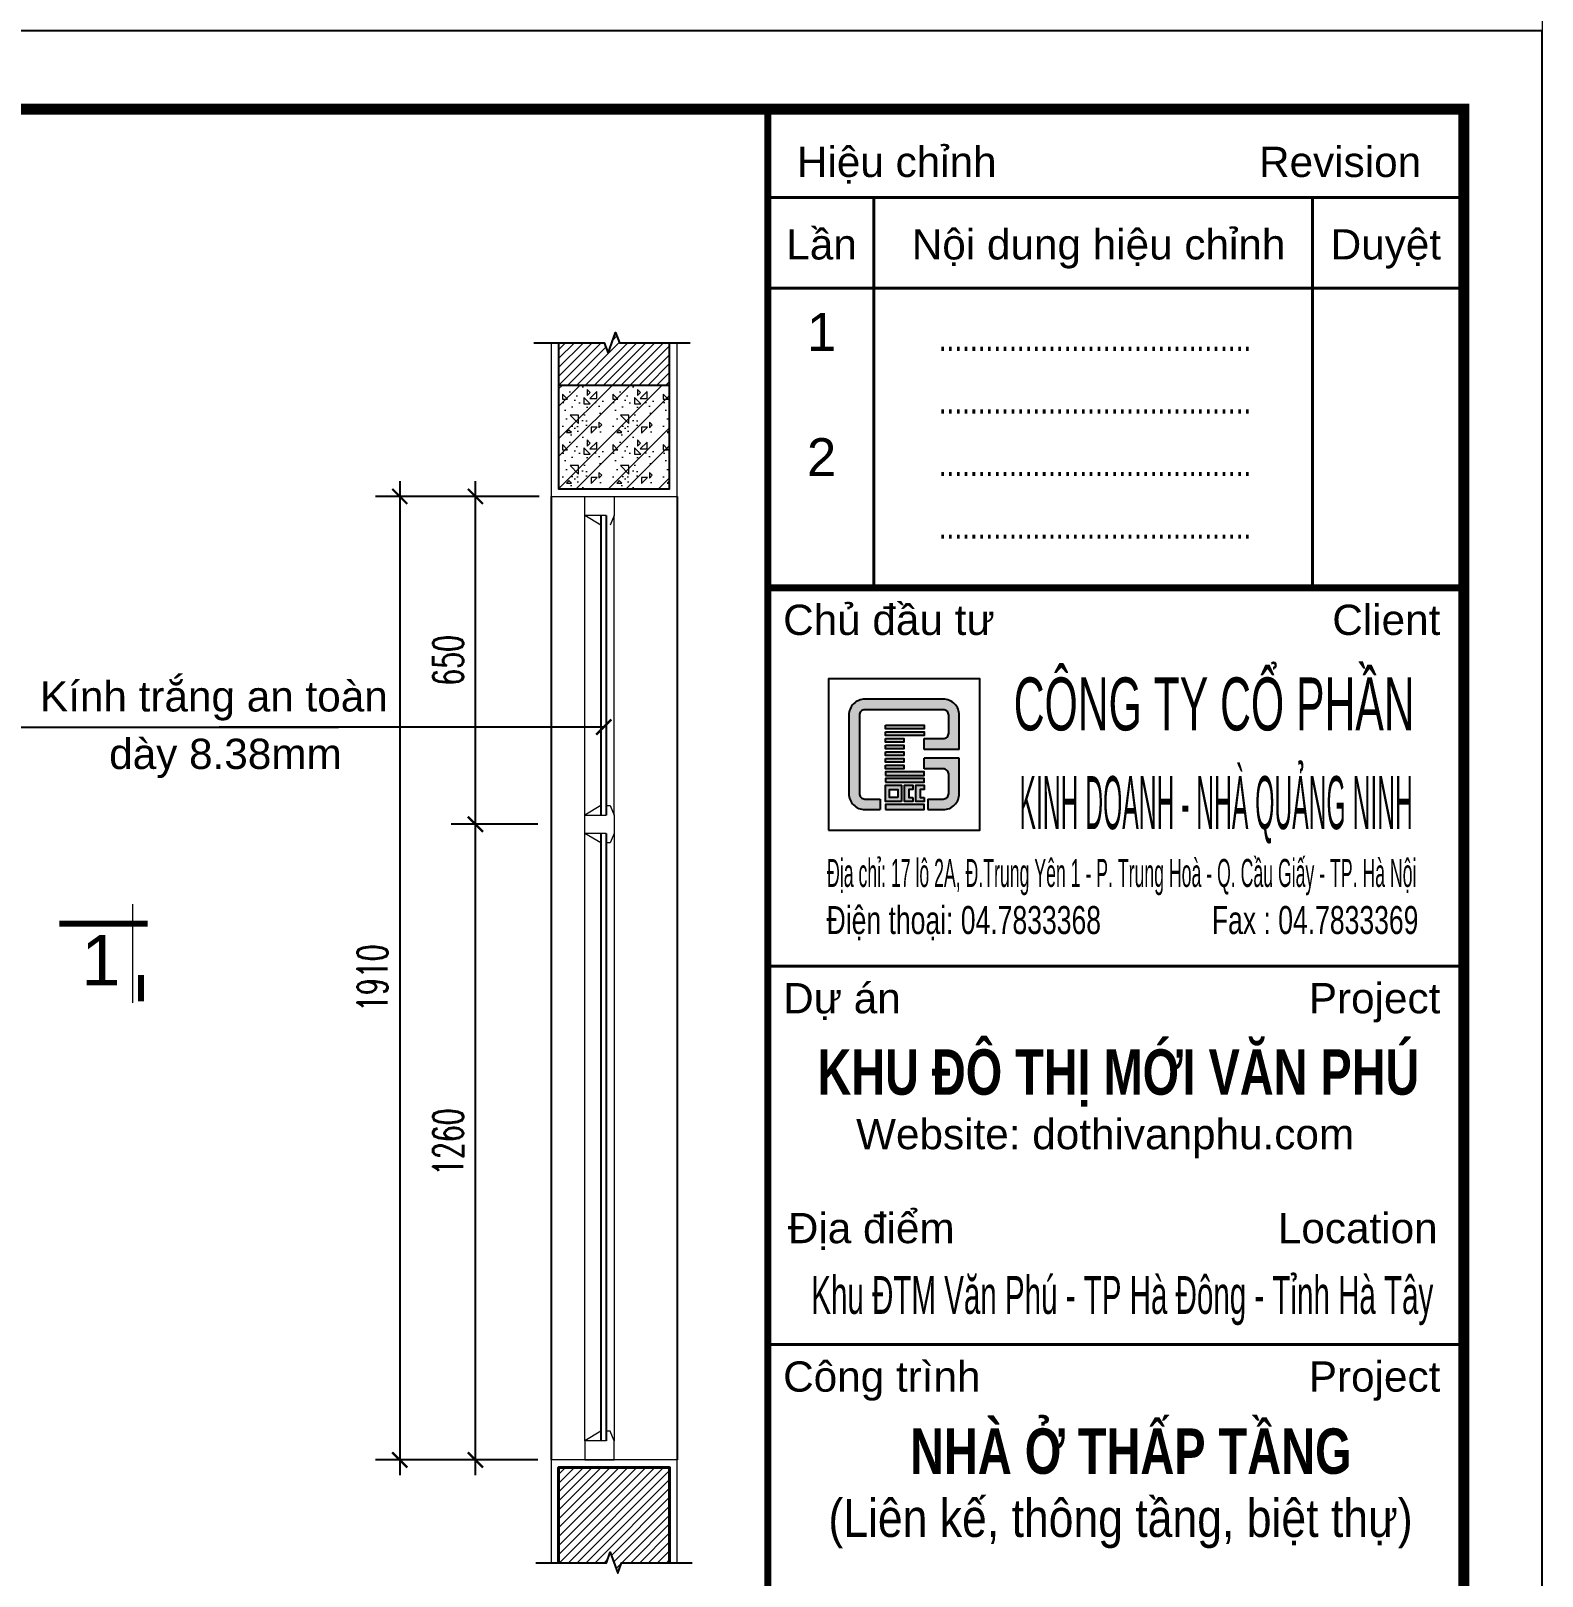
# Model space of a CAD drawing. Header units: millimetres. Extents: x -229618 to 2906, y -178063 to 96806.
# Drawn here: x -10740 to -7743, y -68948 to -65885 of the extents above; entities that cross this region are included whole.
import ezdxf
from ezdxf.enums import TextEntityAlignment as Align
from ezdxf.xclip import XClip

# ---------------------------------------------------------------- set-up
doc = ezdxf.new("R2010")
doc.units = ezdxf.units.MM
doc.header["$LTSCALE"] = 200
doc.header["$MEASUREMENT"] = 0
doc.header["$XCLIPFRAME"] = 0
doc.header["$PDMODE"] = 3
doc.header["$PDSIZE"] = 50
doc.layers.get('0').update_dxf_attribs({"color": 95, "linetype": 'CONTINUOUS'})
doc.layers.get('DEFPOINTS').update_dxf_attribs({"linetype": 'CONTINUOUS'})
for name, color, linetype, lineweight in [('cat', 1, 'CONTINUOUS', 40), ('hatch', 250, 'CONTINUOUS', 5), ('nho', 252, 'CONTINUOUS', 15), ('thay', 7, 'CONTINUOUS', 18)]:
    doc.layers.add(name, color=color, linetype=linetype, lineweight=lineweight)
for name, color, linetype in [('COT', 2, 'CONTINUOUS'), ('CUA', 145, 'CONTINUOUS'), ('DIM', 251, 'CONTINUOUS'), ('KHUNGTEN', 7, 'CONTINUOUS'), ('TEXT', 33, 'CONTINUOUS')]:
    doc.layers.add(name, color=color, linetype=linetype)
doc.layers.add('in', color=203, linetype='CONTINUOUS', lineweight=5, plot=False)
doc.styles.add('Aria H B iso', font='Vharialb_0.ttf')
doc.styles.add('Aria H iso', font='Vharial_0.ttf')
doc.styles.add('Arial iso', font='vnarial_0.ttf')
doc.styles.add('Arial N  iso', font='vnarialn_0.ttf')
doc.styles.add('khung', font='Vhcentn_0.ttf')
doc.styles.add('NHO2', font='vncc-rms.shx', dxfattribs={"width": 0.65})
doc.styles.add('Scale', font='vnsimli.shx', dxfattribs={"width": 0.65, "bigfont": 'bigfont.shx'})
doc.dimstyles.new('Scale', dxfattribs={"dimscale": 75, "dimtxt": 2, "dimasz": 1, "dimexe": 1.6, "dimexo": 0, "dimgap": 0.8, "dimtad": 1, "dimdec": 0, "dimzin": 0, "dimdsep": 46, "dimtxsty": 'Scale', "dimblk": 'ARCHTICK', "dimcen": 0.1, "dimdle": 1, "dimclrd": 256, "dimclre": 256, "dimclrt": 3, "dimadec": 0, "dimazin": 0, "dimtfac": 1, "dimtdec": 0, "dimtix": 1, "dimtmove": 2, "dimatfit": 3, "dimldrblk": 'ARCHTICK', "dimfxl": 0, "dimtolj": 1, "dimtzin": 0, "dimarcsym": 0})

# ---------------------------------------------------------------- blocks, each defined once
blk = doc.blocks.new('LO GO NHA QUANG NINH')
at = {"layer": 'hatch', "lineweight": -2}
for points in [[(865, 759, 0.414214), (759, 865), (241, 865, 0.414214), (135, 759), (135, 500), (205, 500), (205, 759, -0.414214), (241, 795), (759, 795, -0.414214), (795, 759), (795, 640, -0.414214), (759, 604), (632, 604), (632, 533), (865, 533)], [(342, 205), (241, 205, -0.414214), (205, 241), (205, 500), (135, 500), (135, 241, 0.414214), (241, 135), (342, 135)], [(865, 474), (632, 474), (632, 404), (759, 404, -0.414214), (795, 368), (795, 241, -0.414214), (759, 205), (658, 205), (658, 135), (759, 135, 0.414214), (865, 241)]]:
    blk.add_hatch(color=32, dxfattribs=at).paths.add_polyline_path(points)
h = blk.add_hatch(color=32, dxfattribs=at)
h.paths.add_polyline_path([(378, 428), (499, 428), (499, 404), (378, 404)])
h.paths.add_polyline_path([(378, 472), (499, 472), (499, 448), (378, 448)])
h.paths.add_polyline_path([(378, 516), (499, 516), (499, 492), (378, 492)])
h.paths.add_polyline_path([(378, 560), (499, 560), (499, 536), (378, 536)])
h.paths.add_polyline_path([(378, 604), (499, 604), (499, 580), (378, 580)])
h.paths.add_polyline_path([(378, 648), (632, 648), (632, 624), (378, 624)])
h.paths.add_polyline_path([(378, 692), (632, 692), (632, 668), (378, 668)])
h = blk.add_hatch(color=32, dxfattribs=at)
h.paths.add_polyline_path([(378, 316), (632, 316), (632, 340), (378, 340)])
h.paths.add_polyline_path([(378, 360), (632, 360), (632, 384), (378, 384)])
h.paths.add_polyline_path([(632, 216), (632, 188), (578, 188), (578, 296), (632, 296), (632, 268), (606, 268), (606, 216)])
h.paths.add_polyline_path([(558, 216), (558, 188), (503, 188), (503, 296), (558, 296), (558, 268), (532, 268), (532, 216)])
h.paths.add_polyline_path([(458, 216), (403, 216), (403, 268), (458, 268)], flags=16)
h.paths.add_polyline_path([(483, 188), (378, 188), (378, 296), (483, 296)])
h.paths.add_polyline_path([(378, 135), (632, 135), (632, 168), (378, 168)])
for p, q in [((632, 533), (632, 604)), ((865, 533), (632, 533)), ((865, 474), (632, 474)), ((632, 404), (632, 474)), ((342, 205), (342, 135)), ((658, 205), (658, 135))]:
    blk.add_line(p, q, dxfattribs=at)
for points in [[(865, 533), (865, 759, 0.414214), (759, 865), (241, 865, 0.414214), (135, 759), (135, 241, 0.414214), (241, 135), (342, 135)], [(632, 604), (759, 604, 0.414214), (795, 640), (795, 759, 0.414214), (759, 795), (241, 795, 0.414214), (205, 759), (205, 241, 0.414214), (241, 205), (342, 205)], [(658, 135), (759, 135, 0.414214), (865, 241), (865, 474)], [(658, 205), (759, 205, 0.414214), (795, 241), (795, 368, 0.414214), (759, 404), (632, 404)]]:
    blk.add_lwpolyline(points, format="xyb", dxfattribs=at)
for points in [[(378, 692), (632, 692), (632, 668), (378, 668)], [(378, 648), (632, 648), (632, 624), (378, 624)], [(378, 604), (499, 604), (499, 580), (378, 580)], [(378, 560), (499, 560), (499, 536), (378, 536)], [(378, 516), (499, 516), (499, 492), (378, 492)], [(378, 472), (499, 472), (499, 448), (378, 448)], [(378, 428), (499, 428), (499, 404), (378, 404)], [(378, 360), (632, 360), (632, 384), (378, 384)], [(378, 316), (632, 316), (632, 340), (378, 340)], [(483, 188), (378, 188), (378, 296), (483, 296)], [(458, 216), (403, 216), (403, 268), (458, 268)], [(378, 135), (632, 135), (632, 168), (378, 168)]]:
    blk.add_lwpolyline(points, close=True, dxfattribs=at)
for points in [[(558, 216), (558, 188), (503, 188), (503, 296), (558, 296), (558, 268), (532, 268), (532, 216), (558, 216)], [(632, 216), (632, 188), (578, 188), (578, 296), (632, 296), (632, 268), (606, 268), (606, 216), (632, 216)]]:
    blk.add_lwpolyline(points, dxfattribs=at)
at = {"layer": 'thay', "lineweight": -2}
blk.add_lwpolyline([(0, 0), (1000, 0), (1000, 1000), (0, 1000)], close=True, dxfattribs=at)
blk = doc.blocks.new('KhungA3')
at = {"layer": 'DEFPOINTS', "color": 8}
blk.add_lwpolyline([(-3.74, 3.81), (416.31, 3.81), (416.31, 300.81), (-3.74, 300.81)], close=True, dxfattribs=at)
at = {"layer": 'KHUNGTEN', "color": 4}
for points, const_width in [([(7.54, 8.99), (411.13, 8.99), (411.13, 295.64), (7.54, 295.64)], 0.724), ([(365.13, 295.64), (411.13, 295.64), (411.13, 8.99), (365.13, 8.99)], 0.466)]:
    blk.add_lwpolyline(points, close=True, dxfattribs=dict(at, const_width=const_width))
at = {"layer": 'KHUNGTEN', "color": 8, "const_width": 0.207}
for points in [[(365.13, 289.81), (411.13, 289.81)], [(372.13, 289.81), (372.13, 264.01)], [(401.13, 289.81), (401.13, 264.01)], [(365.13, 283.81), (411.13, 283.81)], [(365.13, 239.01), (411.13, 239.01)], [(365.13, 214.01), (411.13, 214.01)]]:
    blk.add_lwpolyline(points, dxfattribs=at)
at = {"layer": 'KHUNGTEN', "color": 4, "const_width": 0.466}
blk.add_lwpolyline([(365.13, 264.01), (411.13, 264.01)], dxfattribs=at)
at = {"layer": 'KHUNGTEN'}
blk.add_lwpolyline([(369.13, 248.01), (379.13, 248.01), (379.13, 258.01), (369.13, 258.01)], close=True, dxfattribs=at)
at = {"layer": 'DIM', "linetype": 'Continuous', "xscale": 0.009999999999999998, "yscale": 0.009999999999999998, "zscale": 0.009999999999999992}
blk.add_blockref('LO GO NHA QUANG NINH', (369.13, 248.01), dxfattribs=at)
at = {"layer": 'KHUNGTEN', "color": 8, "style": 'Arial iso'}
for s, height, width, p in [('HiÖu chØnh', 2, 1, (367.05, 291.16)), ('Chñ ®Çu t\xad', 2, 1, (366.14, 260.9)), ('§iÖn tho¹i: 04.7833368', 1.8479, 0.679517, (369.01, 241.14)), ('Dù ¸n', 2, 1, (366.14, 235.9)), ('Website: dothivanphu.com', 2, 1, (370.96, 226.92)), ('§Þa ®iÓm', 2, 1, (366.45, 220.71)), ('C«ng tr×nh', 2, 1, (366.14, 210.9))]:
    blk.add_text(s, height=height, dxfattribs=dict(at, width=width)).set_placement(p)
for s, height, width, p in [('Revision', 2, 1, (408.31, 291.16)), ('Client', 2, 1, (409.58, 260.9)), ('Fax : 04.7833369', 1.8479, 0.679517, (408.13, 241.14)), ('Project', 2, 1, (409.58, 235.9)), ('Location', 2, 1, (409.4, 220.71)), ('Project', 2, 1, (409.58, 210.9))]:
    blk.add_text(s, height=height, dxfattribs=dict(at, width=width)).set_placement(p, align=Align.RIGHT)
at = {"layer": 'KHUNGTEN', "color": 8, "style": 'Arial iso', "width": 1}
for s, p in [('LÇn', (368.68, 286.71)), ('Néi dung hiÖu chØnh', (386.99, 286.71)), ('DuyÖt', (405.98, 286.71))]:
    blk.add_text(s, height=2, dxfattribs=at).set_placement(p, align=Align.MIDDLE_CENTER)
at = {"layer": 'KHUNGTEN', "color": 8}
for s, height, style, width, p in [('1', 2.5, 'Arial N  iso', 1, (368.68, 279.67)), ('........................................', 1.738, 'NHO2', 0.8, (386.75, 279.67)), ('........................................', 1.738, 'NHO2', 0.8, (386.75, 275.53)), ('2', 2.5, 'Arial N  iso', 1, (368.68, 271.4)), ('........................................', 1.738, 'NHO2', 0.8, (386.75, 271.4)), ('........................................', 1.738, 'NHO2', 0.8, (386.75, 267.26))]:
    blk.add_text(s, height=height, dxfattribs=dict(at, style=style, width=width)).set_placement(p, align=Align.CENTER)
at = {"layer": 'KHUNGTEN', "style": 'khung'}
for s, width, p, p2 in [('c«ng ty cæ phÇn', 0.567651, (381.38, 254.59), (407.88, 254.59)), ('KINH DOANH - NHµ QU¶NG NINH', 0.310766, (381.76, 248.07), (407.76, 248.07))]:
    blk.add_text(s, height=3.5, dxfattribs=dict(at, width=width)).set_placement(p, p2, align=Align.FIT)
at = {"layer": 'KHUNGTEN', "color": 8, "style": 'Arial iso', "width": 0.452509}
blk.add_text('§Þa chØ: 17 l« 2A, §.Trung Yªn 1 - P. Trung Hoµ - Q. CÇu GiÊy - TP. Hµ Néi', height=1.8479, dxfattribs=at).set_placement((369.04, 244.25), (408, 244.25), align=Align.FIT)
at = {"layer": 'KHUNGTEN', "color": 7}
for s, height, style, width, p, p2 in [('KHU §¤ THÞ MíI V¡N PHó', 3, 'Aria H B iso', 0.742905, (368.41, 230.52), (408.19, 230.52)), ('Khu §TM V¨n Phó - TP Hµ §«ng - TØnh Hµ T©y', 2.5, 'Arial iso', 0.558949, (368, 216.04), (409.11, 216.04)), ('nhµ ë thÊp tÇng ', 3, 'Aria H B iso', 0.745677, (374.53, 205.47), (404.57, 205.47)), ('(Liªn kÕ, th«ng tÇng, biÖt thù)', 2.5, 'Arial iso', 0.850064, (369.13, 201.3), (407.75, 201.3))]:
    blk.add_text(s, height=height, dxfattribs=dict(at, style=style, width=width)).set_placement(p, p2, align=Align.FIT)
blk = doc.blocks.new('A$C24E10B77')
at = {"linetype": 'Continuous'}
blk.add_line((57, 26), (38, 58), dxfattribs=at)
at = {"ltscale": 0.5}
blk.add_lwpolyline([(0, 58), (0, 0), (38, 0), (57, 8), (57, 16), (38, 16), (38, 58)], close=True, dxfattribs=at)
blk = doc.blocks.new('cactn')
at = {"layer": 'thay', "ltscale": 600}
blk.add_line((-9225, 9972), (-9225, -2458), dxfattribs=at)
at = {"layer": 'thay', "ltscale": 600, "const_width": 762}
for points in [[(-10263, 9771), (-10263, 6486)], [(0, 0), (-11114, 0)]]:
    blk.add_lwpolyline(points, dxfattribs=at)
at = {"layer": 'TEXT', "style": 'Aria H iso'}
blk.add_attdef('A', text='', height=6350, dxfattribs=at).set_placement((-4573, 4581), align=Align.MIDDLE_CENTER)
blk = doc.blocks.new('_ArchTick')
at = {"color": 0, "linetype": 'ByBlock', "const_width": 0.15}
blk.add_lwpolyline([(-0.5, -0.5), (0.5, 0.5)], dxfattribs=at)
blk = doc.blocks.new('*D583')
at = {"layer": 'DEFPOINTS', "color": 0, "linetype": 'Continuous'}
for p in [(-9858.3, -67457.7), (-9734.4, -67457.7), (-9734.4, -68717.7)]:
    blk.add_point(p, dxfattribs=at)
at = {"layer": 'DIM', "linetype": 'Continuous', "lineweight": -2}
for p, q in [((-9858.3, -68747.7), (-9858.3, -67427.7)), ((-9734.4, -67457.7), (-9906.3, -67457.7)), ((-9734.4, -68717.7), (-9906.3, -68717.7))]:
    blk.add_line(p, q, dxfattribs=at)
at = {"layer": 'DIM', "linetype": 'Continuous', "lineweight": -2, "xscale": 30, "yscale": 30, "zscale": 30}
for p, rotation in [((-9858.3, -67457.7), 90), ((-9858.3, -68717.7), 270)]:
    blk.add_blockref('_ArchTick', p, dxfattribs=dict(at, rotation=rotation))
at = {"layer": 'DIM', "color": 3, "linetype": 'Continuous', "insert": (-9912.3, -68087.7), "char_height": 60, "attachment_point": 5, "rotation": 90, "style": 'Scale'}
blk.add_mtext('\\A1;1260', dxfattribs=at)
blk = doc.blocks.new('*D584')
at = {"layer": 'DEFPOINTS', "color": 0, "linetype": 'Continuous'}
for p in [(-9858.3, -66807.7), (-9731.7, -66807.7), (-9734.4, -67457.7)]:
    blk.add_point(p, dxfattribs=at)
at = {"layer": 'DIM', "linetype": 'Continuous', "lineweight": -2}
for p, q in [((-9858.3, -67487.7), (-9858.3, -66777.7)), ((-9731.7, -66807.7), (-9906.3, -66807.7)), ((-9734.4, -67457.7), (-9906.3, -67457.7))]:
    blk.add_line(p, q, dxfattribs=at)
at = {"layer": 'DIM', "linetype": 'Continuous', "lineweight": -2, "xscale": 30, "yscale": 30, "zscale": 30}
for p, rotation in [((-9858.3, -66807.7), 90), ((-9858.3, -67457.7), 270)]:
    blk.add_blockref('_ArchTick', p, dxfattribs=dict(at, rotation=rotation))
at = {"layer": 'DIM', "color": 3, "linetype": 'Continuous', "insert": (-9912.3, -67132.7), "char_height": 60, "attachment_point": 5, "rotation": 90, "style": 'Scale'}
blk.add_mtext('\\A1;650', dxfattribs=at)
blk = doc.blocks.new('*D585')
at = {"layer": 'DEFPOINTS', "color": 0, "linetype": 'Continuous'}
for p in [(-9731.7, -66807.7), (-10008.3, -68717.7), (-9734.4, -68717.7)]:
    blk.add_point(p, dxfattribs=at)
at = {"layer": 'DIM', "linetype": 'Continuous', "lineweight": -2}
for p, q in [((-10008.3, -66777.7), (-10008.3, -68747.7)), ((-9731.7, -66807.7), (-10056.3, -66807.7)), ((-9734.4, -68717.7), (-10056.3, -68717.7))]:
    blk.add_line(p, q, dxfattribs=at)
at = {"layer": 'DIM', "linetype": 'Continuous', "lineweight": -2, "xscale": 30, "yscale": 30, "zscale": 30}
for p, rotation in [((-10008.3, -66807.7), 90), ((-10008.3, -68717.7), 270)]:
    blk.add_blockref('_ArchTick', p, dxfattribs=dict(at, rotation=rotation))
at = {"layer": 'DIM', "color": 3, "linetype": 'Continuous', "insert": (-10062.3, -67762.7), "char_height": 60, "attachment_point": 5, "rotation": 90, "style": 'Scale'}
blk.add_mtext('\\A1;1910', dxfattribs=at)

msp = doc.modelspace()

# ---------------------------------------------------------------- hatches: boundary and pattern name
at = {"layer": 'hatch', "linetype": 'Continuous'}
h = msp.add_hatch(dxfattribs=at)
h.set_pattern_fill('ANSI31', color=256, scale=100, style=0)
h.set_pattern_definition([(45, (-9693.334, -66587.682), (-8.83883, 8.83883), [])])
h.paths.add_polyline_path([(-9602.7, -66503.2), (-9693.3, -66503.2), (-9693.3, -66587.7), (-9473.3, -66587.7), (-9473.3, -66503.2), (-9572.7, -66503.2), (-9580.2, -66482.6), (-9595.2, -66523.8)])
h = msp.add_hatch(dxfattribs=at)
h.set_pattern_fill('BT', color=256, scale=100, style=0)
h.set_pattern_definition([(0, (-9610.04, -66779.85), (0, 100), [0, -100]), (0, (-9680.68, -66736.62), (0, 100), [0, -100]), (0, (-9677.55, -66754.22), (0, 100), [0, -100]), (0, (-9642.33, -66746.01), (0, 100), [0, -100]), (0, (-9661.31, -66717.25), (0, 100), [0, -100]), (0, (-9666.4, -66729.97), (0, 100), [0, -100]), (0, (-9657.4, -66708.64), (0, 100), [0, -100]), (0, (-9671.29, -66700.23), (0, 100), [0, -100]), (0, (-9652.11, -66722.14), (0, 100), [0, -100]), (0, (-9684.21, -66721.75), (0, 100), [0, -100]), (0, (-9620.22, -66721.36), (0, 100), [0, -100]), (0, (-9605.73, -66718.62), (0, 100), [0, -100]), (0, (-9613.17, -66728.79), (0, 100), [0, -100]), (0, (-9611.02, -66742.49), (0, 100), [0, -100]), (0, (-9637.05, -66730.55), (0, 100), [0, -100]), (0, (-9637.83, -66758.14), (0, 100), [0, -100]), (0, (-9637.83, -66766.74), (0, 100), [0, -100]), (0, (-9685.19, -66768.7), (0, 100), [0, -100]), (0, (-9645.66, -66756.96), (0, 100), [0, -100]), (0, (-9645.26, -66790.22), (0, 100), [0, -100]), (0, (-9656.03, -66768.9), (0, 100), [0, -100]), (0, (-9655.24, -66778.68), (0, 100), [0, -100]), (0, (-9668.16, -66785.92), (0, 100), [0, -100]), (0, (-9661.51, -66772.61), (0, 100), [0, -100]), (0, (-9666.2, -66768.51), (0, 100), [0, -100]), (45, (-9613.34, -66771.58), (0, 100), [8, -133.421]), (135, (-9607.685, -66765.92), (-100, 0), [8, -133.421]), (270, (-9613.34, -66760.26), (100, -2e-14), [11.314, -88.686]), (180, (-9616.81, -66770.3), (-1e-14, -100), [12, -88]), (270, (-9628.81, -66770.3), (100, -2e-14), [12, -88]), (45, (-9628.814, -66782.304), (0, 100), [16.97, -124.45]), (90, (-9653.82, -66763.39), (-100, 6e-15), [16.8, -83.2]), (180, (-9653.82, -66746.59), (-1e-14, -100), [16.8, -83.2]), (315, (-9670.62, -66746.59), (100, -2e-14), [23.76, -117.663]), (135, (-9668.05, -66781.37), (-100, 0), [7, -134.421]), (225, (-9673, -66776.42), (-1e-14, -100), [7, -134.421]), (0, (-9677.95, -66781.37), (0, 100), [9.9, -90.1]), (0, (-9631.5, -66713.76), (0, 100), [13.75, -86.25]), (90, (-9617.75, -66713.76), (-100, 6e-15), [13.75, -86.25]), (225, (-9617.75, -66700.014), (-1e-14, -100), [19.445, -121.976]), (270, (-9643.06, -66711.77), (100, -2e-14), [12.5, -87.5]), (0, (-9643.06, -66724.27), (0, 100), [12.5, -87.5]), (135, (-9630.56, -66724.27), (-100, 0), [17.678, -123.744]), (45, (-9636.7, -66707.92), (0, 100), [8.5, -132.92]), (135, (-9630.69, -66701.91), (-100, 0), [8.5, -132.92]), (270, (-9636.7, -66695.9), (100, -2e-14), [12.02, -87.98]), (135, (-9675.97, -66715.12), (-100, 0), [14.142, -127.28]), (0, (-9685.97, -66715.12), (0, 100), [10, -90]), (270, (-9685.97, -66705.12), (100, -2e-14), [10, -90]), (45, (-9693.334, -66792.68), (-49.497, 49.497), []), (45, (-9658.334, -66792.68), (-49.497, 49.497), [])])
h.paths.add_polyline_path([(-9473.3, -66587.7), (-9693.3, -66587.7), (-9693.3, -66792.7), (-9473.3, -66792.7)])
h = msp.add_hatch(dxfattribs=at)
h.set_pattern_fill('ANSI31', color=256, scale=100, style=0)
h.set_pattern_definition([(45, (-9693.334, -69117.69), (-8.83883, 8.83883), [])])
h.paths.add_polyline_path([(-9693.3, -68921.5), (-9598.3, -68921.5), (-9590.8, -68900.8), (-9575.8, -68942.1), (-9568.3, -68921.5), (-9473.3, -68921.5), (-9473.3, -68732.7), (-9693.3, -68732.7)])

# ---------------------------------------------------------------- linework, layer by layer
at = {"layer": 'cat', "linetype": 'Continuous'}
msp.add_lwpolyline([(-9473.3, -68921.5), (-9473.3, -68732.7), (-9693.3, -68732.7), (-9693.3, -68921.5)], dxfattribs=at)
at = {"layer": 'COT', "linetype": 'Continuous'}
msp.add_line((-9473.3, -66587.7), (-9693.3, -66587.7), dxfattribs=at)
msp.add_lwpolyline([(-9693.3, -66503.2), (-9693.3, -66792.7), (-9473.3, -66792.7), (-9473.3, -66503.2)], dxfattribs=at)
at = {"layer": 'CUA', "ltscale": 0.5}
for p, q in [((-9708.3, -66807.7), (-9708.3, -68717.7)), ((-9458.3, -66807.7), (-9458.3, -68717.7)), ((-9609.3, -66845.7), (-9609.3, -67439.7)), ((-9599.3, -66845.7), (-9599.3, -67439.7))]:
    msp.add_line(p, q, dxfattribs=at)
at = {"layer": 'CUA', "linetype": 'Continuous'}
for p, q in [((-9609.3, -67475.7), (-9609.3, -68679.7)), ((-9599.3, -67475.7), (-9599.3, -68679.7))]:
    msp.add_line(p, q, dxfattribs=at)
at = {"layer": 'CUA'}
for points in [[(-9742.7, -66503.2), (-9602.7, -66503.2), (-9595.2, -66523.8), (-9580.2, -66482.6), (-9572.7, -66503.2), (-9432.7, -66503.2)], [(-9738.3, -68921.5), (-9598.3, -68921.5), (-9590.8, -68900.8), (-9575.8, -68942.1), (-9568.3, -68921.5), (-9428.3, -68921.5)]]:
    msp.add_lwpolyline(points, dxfattribs=at)
at = {"layer": 'hatch', "linetype": 'Continuous'}
for points in [[(-9708.3, -66503.2), (-9708.3, -66807.7), (-9458.3, -66807.7), (-9458.3, -66503.2)], [(-9458.3, -68921.5), (-9458.3, -68717.7), (-9708.3, -68717.7), (-9708.3, -68921.5)]]:
    msp.add_lwpolyline(points, dxfattribs=at)
at = {"layer": 'in', "linetype": 'Continuous'}
for points in [[(-20344.3, -56974.9), (-7743, -56974.9), (-7743, -65884.9), (-20344.3, -65884.9)], [(-20344.3, -65884.9), (-7743, -65884.9), (-7743, -74794.9), (-20344.3, -74794.9)]]:
    msp.add_lwpolyline(points, close=True, dxfattribs=at)
at = {"layer": 'nho', "linetype": 'Continuous'}
for p, q in [((-9641.3, -67439.7), (-9641.3, -66845.7)), ((-9583.3, -67439.7), (-9583.3, -66845.7)), ((-9641.3, -68679.7), (-9641.3, -67475.7)), ((-9583.3, -67475.7), (-9583.3, -68679.7))]:
    msp.add_line(p, q, dxfattribs=at)
at = {"layer": 'thay', "ltscale": 0.5}
for p, q in [((-9609.3, -67420.7), (-9641.3, -67439.7)), ((-9609.3, -67494.7), (-9641.3, -67475.7)), ((-9609.3, -68660.7), (-9641.3, -68679.7))]:
    msp.add_line(p, q, dxfattribs=at)
msp.add_lwpolyline([(-9599.3, -67439.7), (-9599.3, -67420.7), (-9591.3, -67420.7), (-9583.3, -67439.7), (-9583.3, -67475.7), (-9591.3, -67494.7), (-9599.3, -67494.7), (-9599.3, -67475.7), (-9641.3, -67475.7), (-9641.3, -67439.7), (-9599.3, -67439.7)], dxfattribs=at)
msp.add_lwpolyline([(-9641.3, -68717.7), (-9583.3, -68717.7), (-9583.3, -68679.7), (-9591.3, -68660.7), (-9599.3, -68660.7), (-9599.3, -68679.7), (-9641.3, -68679.7)], close=True, dxfattribs=at)

# ---------------------------------------------------------------- block references
at = {"layer": 'DIM', "linetype": 'Continuous'}
ref = msp.add_blockref('cactn', (-10683.2, -67654.5), dxfattribs=dict(at, xscale=0.015748031437397, yscale=0.015748031437397, zscale=0.0157480314960628, rotation=180))
ref.add_attrib('A', '1', dxfattribs={"layer": 'TEXT', "height": 100, "style": 'Aria H iso'}).set_placement((-10600.8, -67727), align=Align.MIDDLE_CENTER)
at = {"layer": 'KHUNGTEN', "xscale": 30, "yscale": 30, "zscale": 30.00000000000154}
msp.add_blockref('KhungA3', (-20232.2, -74909.3), dxfattribs=at)
at = {"layer": 'thay', "ltscale": 0.5}
ref = msp.add_blockref('A$C24E10B77', (-9583.3, -66807.7), dxfattribs=dict(at, xscale=-1, rotation=90))
XClip(ref).set_block_clipping_path([(-99.4431714202, -301.7331478338), (56.9999999999, 210.1718615403)])

# ---------------------------------------------------------------- texts
at = {"layer": 'TEXT', "linetype": 'Continuous', "style": 'Arial iso'}
for s, p in [('KÝnh tr¾ng an toµn', (-10721.7, -67234)), ('dµy 8.38mm', (-10584.5, -67348))]:
    msp.add_text(s, height=60, dxfattribs=at).set_placement(p)

# ---------------------------------------------------------------- dimensions: what is measured, and where the dimension line sits
at = {"layer": 'DIM', "linetype": 'Continuous'}
for base, p1, p2, picture, middle in [((-10008.3, -68717.7), (-9731.7, -66807.7), (-9734.4, -68717.7), '*D585', (-10062.3, -67762.7)), ((-9858.3, -66807.7), (-9734.4, -67457.7), (-9731.7, -66807.7), '*D584', (-9912.3, -67132.7)), ((-9858.3, -67457.7), (-9734.4, -68717.7), (-9734.4, -67457.7), '*D583', (-9912.3, -68087.7))]:
    dim = msp.add_linear_dim(base=base, p1=p1, p2=p2, angle=90, dimstyle='Scale', override={"dimscale": 30}, dxfattribs=at)
    dim.commit()
    dim.dimension.update_dxf_attribs({"geometry": picture, "text_midpoint": middle})

# ---------------------------------------------------------------- leaders
for points in [[(-11010.7, -67264.8), (-10130, -67264.8)], [(-9603.7, -67264.8), (-10366.2, -67264.8)]]:
    msp.add_leader(points, dimstyle='Scale', override={"dimscale": 30}, dxfattribs=at)

doc.saveas('drawing.dxf')
